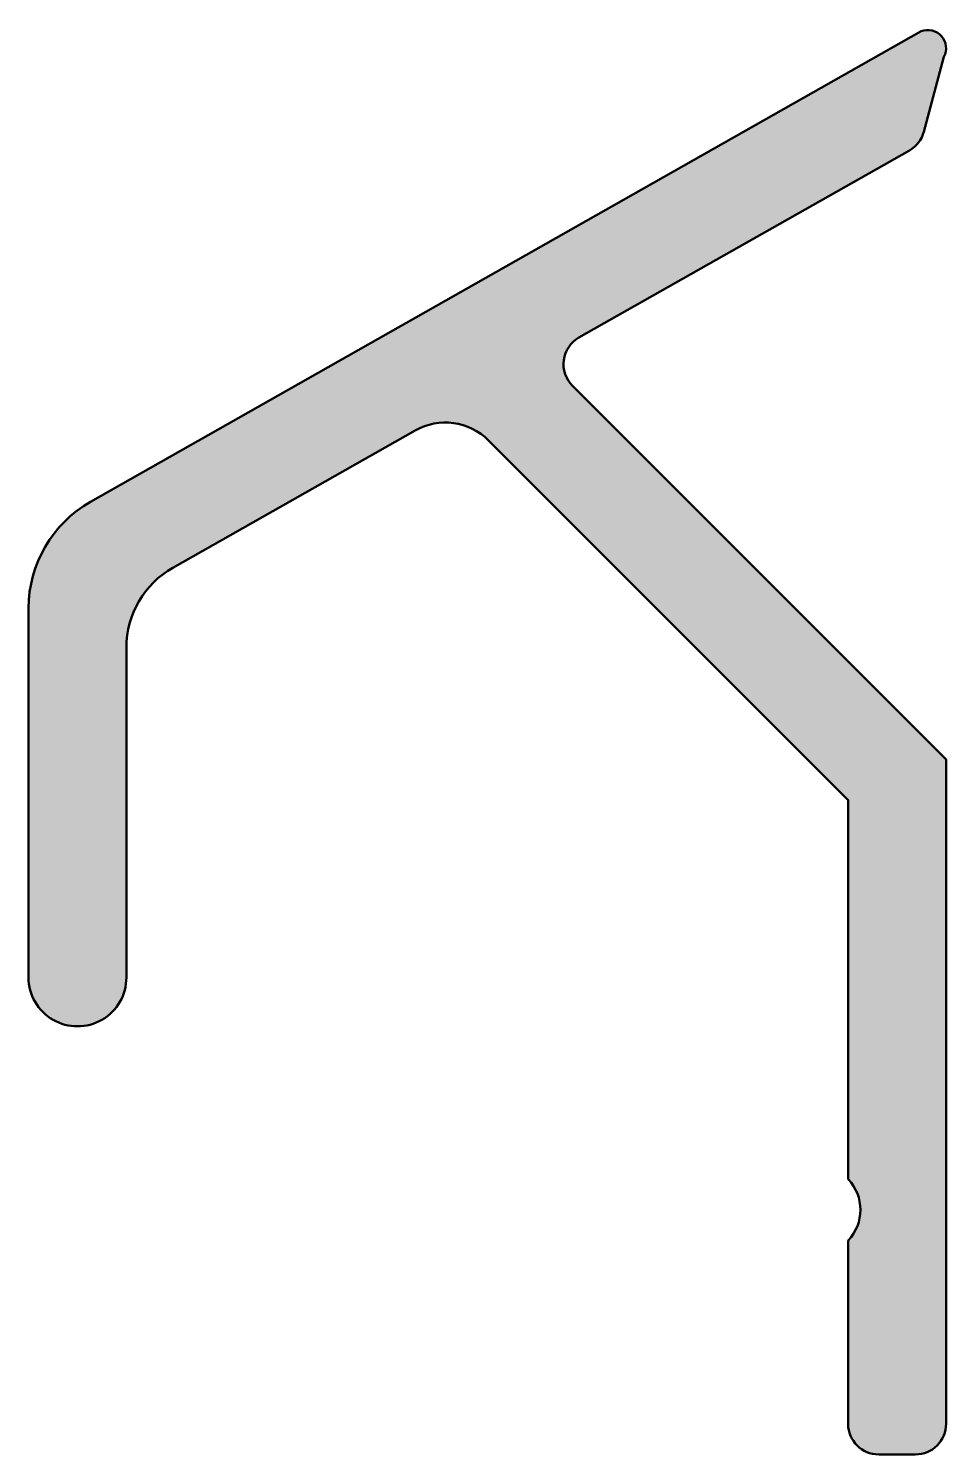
# Model space of a CAD drawing. Extents: x -15 to 0, y 0 to 23.3.
import ezdxf

# ---------------------------------------------------------------- set-up
doc = ezdxf.new("R2010")
doc.units = 0
doc.layers.add('0S-Alu contour', color=7, linetype='Continuous', lineweight=50)
doc.layers.add('0S-Alu hatch', color=252, linetype='Continuous', lineweight=25)

# ---------------------------------------------------------------- blocks, each defined once
blk = doc.blocks.new('184700__9721C2AE_9698_4899_B945_7D2AF5BE9D62_')
at = {"layer": '0S-Alu hatch'}
h = blk.add_hatch(color=256, dxfattribs=at)
edge = h.paths.add_edge_path()
edge.add_arc((-12.99889083123644, 13.83426265269787), 2.001105489574337, 119.5558964288533, 179.9789144381497)
edge.add_line((-14.99999618530273, 13.83499908447265), (-14.99999618530273, 7.799995422363279))
edge.add_arc((-14.19999694824219, 7.799999237060545), 0.7999992370696383, 180.0002732075668, 360.0002732075668)
edge.add_line((-13.39999771118164, 7.80000305175781), (-13.39999771118164, 13.19300079345703))
edge.add_ellipse((-11.90105219199545, 13.19386481685249), major_axis=(-1.498945768206701, 0), ratio=1, start_angle=-60.49144406433538, end_angle=0.03302647618147603, ccw=False)
edge.add_line((-12.63936321267161, 14.49837056723188), (-8.679322814520903, 16.74190530710729))
edge.add_ellipse((-8.185767406419693, 15.87493980319579), major_axis=(-0.9976102073648178, 0), ratio=1, start_angle=224.971180157626, end_angle=299.6524573582635, ccw=False)
edge.add_line((-7.479995727539058, 16.58000183105468), (-1.599998474121093, 10.70000457763672))
edge.add_line((-1.599998474121093, 10.70000457763672), (-1.599998474121093, 4.500004768371582))
edge.add_ellipse((-2.124997561935154, 4.000004768371582), major_axis=(-0.7249993394518343, 0), ratio=1, start_angle=136.3971313108141, end_angle=223.602868689186, ccw=False)
edge.add_line((-1.599998474121094, 3.500004768371582), (-1.599998474121093, 0.5))
edge.add_arc((-1.099972120117007, 0.5000263543480087), 0.5000263546986012, 180.0030198265944, 269.9978544308902)
edge.add_line((-1.099990844726562, 0), (-0.4999923706054687, 0))
edge.add_arc((-0.4999899962674754, 0.4999976256615519), 0.4999976256671894, 269.9997279196157, 360.0002720806628)
edge.add_line((7.6293940764e-06, 0.5), (0, 11.36274719238281))
edge.add_line((0, 11.36274719238281), (-6.108088364369377, 17.47136196153982))
edge.add_ellipse((-5.755274039810936, 17.82539960909377), major_axis=(-0.4998205713045083, 0), ratio=1, start_angle=-60.564876414467676, end_angle=45.09915962239688, ccw=False)
edge.add_line((-6.000904729159264, 18.26069969862906), (-0.5988415224219433, 21.32137116655084))
edge.add_arc((-0.8453174709331337, 21.75639944931588), 0.4999999999999928, 299.5347865564446, 344.9850150013094)
edge.add_line((-0.3623884197574987, 21.62686361824743), (-0.0343627892434598, 22.84979248046875))
edge.add_arc((-0.2999972449828308, 22.98921119658091), 0.2999987374612019, 332.3071851624649, 470.7695180640302)
edge.add_line((-0.4063796699047096, 23.26971435546875), (-13.98598098754883, 15.57497406005859))
at = {"layer": '0S-Alu contour', "color": 7}
for points in [[(-0.4063796699047096, 23.26971435546875), (-13.98598098754883, 15.57497406005859)], [(-0.3623884197574987, 21.62686361824743), (-0.0343627892434598, 22.84979248046875)], [(-6.000904729159264, 18.26069969862906), (-0.5988415224219433, 21.32137116655084)], [(7.6293940764e-06, 0.5), (0, 11.36274719238281), (-6.108088364369377, 17.47136196153982)], [(-12.63936321267161, 14.49837056723188), (-8.679322814520903, 16.74190530710729)], [(-7.479995727539058, 16.58000183105468), (-1.599998474121093, 10.70000457763672), (-1.599998474121093, 4.500004768371582)], [(-14.99999618530273, 13.83499908447265), (-14.99999618530273, 7.799995422363279)], [(-13.39999771118164, 7.80000305175781), (-13.39999771118164, 13.19300079345703)], [(-1.599998474121094, 3.500004768371582), (-1.599998474121093, 0.5)], [(-1.099990844726562, 0), (-0.4999923706054687, 0)]]:
    blk.add_lwpolyline(points, dxfattribs=at)
for centre, radius, start, end in [((-0.2999972449828308, 22.98921119658091), 0.2999987374612019, 332.3071851624649, 110.7695180640302), ((-0.8453174709331337, 21.75639944931588), 0.4999999999999928, 299.5347865564446, 344.9850150013094), ((-12.99889083123644, 13.83426265269787), 2.001105489574337, 119.5558964288533, 179.9789144381497), ((-14.19999694824219, 7.799999237060545), 0.7999992370696383, 180.0002732075668, 0.0002732075668008), ((-1.099972120117007, 0.5000263543480087), 0.5000263546986012, 180.0030198265944, 269.9978544308902), ((-0.4999899962674754, 0.4999976256615519), 0.4999976256671894, 269.9997279196157, 0.0002720806627456)]:
    blk.add_arc(centre, radius, start, end, dxfattribs=at)
at = {"layer": '0S-Alu contour', "color": 7, "extrusion": (0, 0, -1)}
for centre, radius, start, end in [((5.755274039810936, 17.82539960909377), 0.4998205713045083, 314.9008403776031, 60.56487641446777), ((8.185767406419693, 15.87493980319579), 0.9976102073648178, 60.34754264173651, 135.028819842374), ((11.90105219199545, 13.19386481685249), 1.498945768206701, 359.9669735238185, 60.49144406433541), ((2.124997561935154, 4.000004768371582), 0.7249993394518343, 136.397131310814, 223.602868689186)]:
    blk.add_arc(centre, radius, start, end, dxfattribs=at)
blk = doc.blocks.new('184700__0DA213CC_82B0_4354_A0F9_F201BEB0D2CB_')
at = {"layer": '0S-Alu contour', "color": 7}
blk.add_blockref('184700__9721C2AE_9698_4899_B945_7D2AF5BE9D62_', (0, 0), dxfattribs=at)

msp = doc.modelspace()

# ---------------------------------------------------------------- block references
at = {"layer": '0S-Alu contour', "color": 7}
msp.add_blockref('184700__0DA213CC_82B0_4354_A0F9_F201BEB0D2CB_', (0, 0), dxfattribs=at)

doc.saveas('drawing.dxf')
